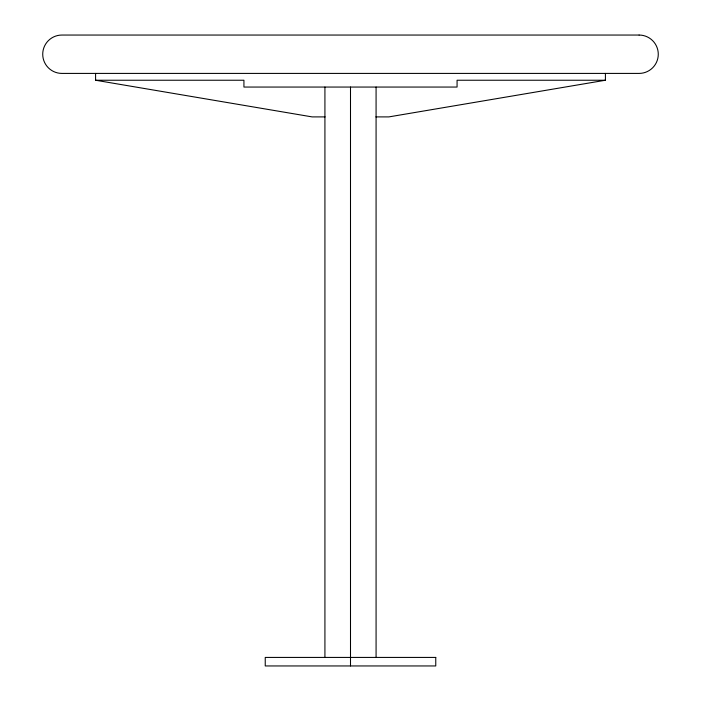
<?xml version="1.0" encoding="UTF-8"?>
<svg xmlns="http://www.w3.org/2000/svg" width="701" height="701" viewBox="0 0 701 701"><rect width="100%" height="100%" fill="white"/><g stroke="black" fill="none" stroke-linecap="round" stroke-linejoin="round"><path stroke-width="1.05" d="M605.419 73.412L605.419 80.238L388.862 116.901L375.894 116.901M95.581 73.412L95.581 80.238L243.93 80.238L243.93 87.055L457.07 87.055L457.07 80.238L605.419 80.238M325.106 116.901L312.138 116.901L95.581 80.238M376.078 87.055L376.078 657.424M350.5 87.055L350.5 665.95M324.922 87.055L324.922 657.424M639.093 35.05L61.907 35.05A19.181 19.181 0 0 0 42.726 54.231A19.181 19.181 0 0 0 61.907 73.412L639.093 73.412A19.181 19.181 0 0 0 658.274 54.231A19.181 19.181 0 0 0 639.093 35.05M435.759 657.424L265.241 657.424L265.241 665.95L435.759 665.95L435.759 657.424"/></g></svg>
